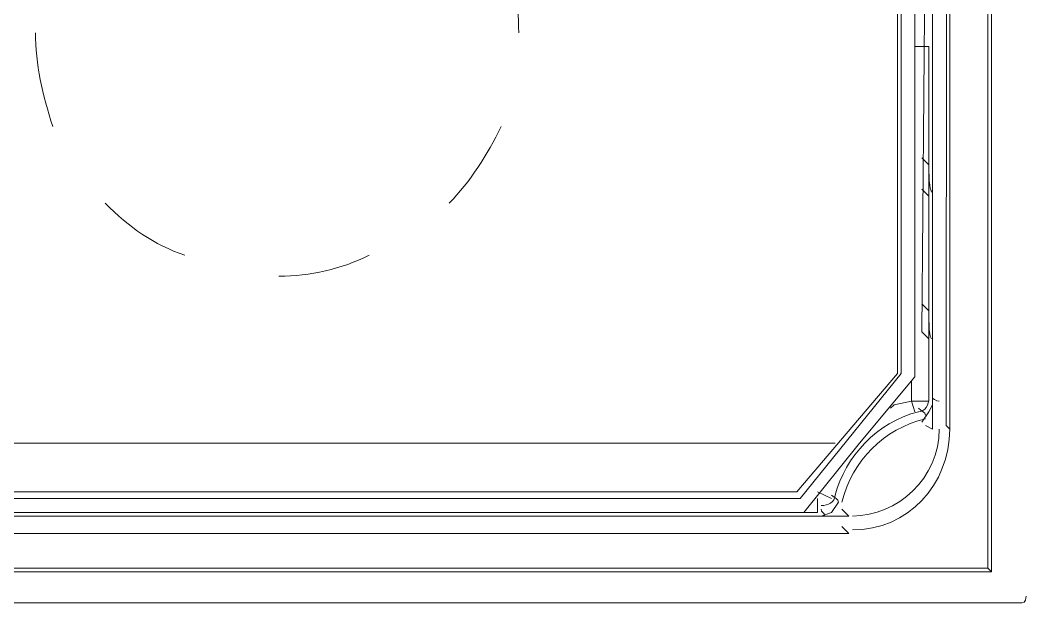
# Model space of a CAD drawing. Header units: metres. Extents: x 2999 to 3164, y 1641 to 1678.
# Drawn here: x 3006.2751 to 3006.722, y 1650.1422 to 1650.4024 of the extents above; entities that cross this region are included whole.
import ezdxf

# ---------------------------------------------------------------- set-up
doc = ezdxf.new("R2010")
doc.units = ezdxf.units.M

msp = doc.modelspace()

# ---------------------------------------------------------------- linework, layer by layer
at = {"color": 7, "linetype": 'Continuous', "lineweight": 20, "true_color": 0x000007}
for points in [[(3006.70721, 1652.5834), (3006.70721, 1650.15771), (3006.70721, 1650.15771)], [(3006.70877, 1652.57564), (3006.70877, 1650.15616), (3006.70877, 1650.15616)], [(3006.69014, 1650.21979), (3006.68859, 1650.22134), (3006.69014, 1652.46546), (3006.68859, 1652.46856)], [(3006.69014, 1650.21979), (3006.69014, 1652.46546), (3006.68238, 1652.45925), (3006.68238, 1650.21979)], [(3006.67462, 1650.24307), (3006.67462, 1650.6714), (3006.67462, 1650.6714)], [(3006.68083, 1650.26014), (3006.67773, 1650.26324), (3006.68083, 1650.63416)], [(3006.66842, 1650.24462), (3006.66842, 1650.51931), (3006.66842, 1650.51931)], [(3006.66686, 1650.24462), (3006.66686, 1650.51466), (3006.66686, 1650.51466)], [(3006.67462, 1650.3905), (3006.68083, 1650.3905), (3006.68083, 1650.3905)], [(3006.68083, 1650.33774), (3006.68083, 1650.3905), (3006.68083, 1650.3905)], [(3006.68083, 1650.3905), (3006.68083, 1650.2322), (3006.68083, 1650.2322)], [(3006.68083, 1650.33774), (3006.67773, 1650.34084), (3006.67773, 1650.34084)], [(3006.68083, 1650.32377), (3006.67773, 1650.32687), (3006.67773, 1650.32687)], [(3006.68083, 1650.27255), (3006.67773, 1650.27566), (3006.67773, 1650.27566)], [(3006.68083, 1650.26014), (3006.67773, 1650.26324), (3006.67773, 1650.26324)], [(3006.62186, 1650.19185), (3006.66686, 1650.24462), (3006.66686, 1650.24462)], [(3006.62341, 1650.18875), (3006.66842, 1650.24462), (3006.66842, 1650.24462)], [(3006.64979, 1650.21358), (3006.67462, 1650.24307), (3006.67462, 1650.24307)], [(3006.67307, 1650.2322), (3006.67307, 1650.24151), (3006.67307, 1650.24151)], [(3006.66376, 1650.2291), (3006.66531, 1650.23065), (3006.67307, 1650.2322)], [(3006.67462, 1650.22755), (3006.67307, 1650.2322), (3006.68083, 1650.2322)], [(3006.68238, 1650.23065), (3006.68083, 1650.22755), (3006.67773, 1650.22289)], [(3006.68238, 1650.23065), (3006.68238, 1650.21979), (3006.68238, 1650.21979)], [(3006.68238, 1650.21979), (3006.67928, 1650.22134), (3006.67928, 1650.22134)], [(3006.10816, 1650.18254), (3006.62496, 1650.18254), (3006.64979, 1650.21358)], [(3006.11437, 1650.21358), (3006.63893, 1650.21358), (3006.63893, 1650.21358)], [(3006.11437, 1650.19185), (3006.62186, 1650.19185), (3006.62186, 1650.19185)], [(3006.63117, 1650.19185), (3006.63738, 1650.18875), (3006.63738, 1650.18875)], [(3006.11282, 1650.18875), (3006.62341, 1650.18875), (3006.62341, 1650.18875)], [(3006.63117, 1650.18875), (3006.63117, 1650.18254), (3006.63117, 1650.18254)], [(3006.64048, 1650.1872), (3006.63738, 1650.18254), (3006.63272, 1650.18099)], [(3006.63117, 1650.18254), (3006.62496, 1650.18254), (3006.62496, 1650.18254)], [(3006.64514, 1650.18099), (3006.64203, 1650.18409), (3006.64203, 1650.18409)], [(3006.64514, 1650.18099), (3005.53239, 1650.18099), (3005.53239, 1650.18099)], [(3006.64514, 1650.18099), (3006.63272, 1650.18099), (3006.63272, 1650.18099)], [(3005.53239, 1650.17323), (3006.64514, 1650.17323), (3006.64203, 1650.17633)], [(3006.64514, 1650.17323), (3005.53239, 1650.17323), (3005.53239, 1650.17323)], [(3006.14696, 1650.15616), (3006.70877, 1650.15616), (3006.70721, 1650.15771), (3005.46876, 1650.15771)], [(3006.72118, 1650.14219), (3006.14696, 1650.14219), (3006.14696, 1650.14219)]]:
    msp.add_lwpolyline(points, dxfattribs=at)
for points in [[(3006.4977, 1650.39671), (3006.4977, 1650.41068), (3006.49615, 1650.42464), (3006.48994, 1650.43861)], [(3006.28198, 1650.39671), (3006.28198, 1650.38274), (3006.28508, 1650.36877), (3006.28974, 1650.35481)], [(3006.46666, 1650.32066), (3006.47597, 1650.32998), (3006.48373, 1650.34239), (3006.48994, 1650.35481)], [(3006.68083, 1650.33929), (3006.68083, 1650.33308), (3006.68083, 1650.32687), (3006.68238, 1650.32532)], [(3006.68238, 1650.27566), (3006.68238, 1650.30049), (3006.68238, 1650.32066), (3006.68238, 1650.32842)], [(3006.31302, 1650.32066), (3006.32388, 1650.3098), (3006.33475, 1650.30204), (3006.34871, 1650.29739)], [(3006.39062, 1650.28807), (3006.40458, 1650.28807), (3006.41855, 1650.29118), (3006.43097, 1650.29739)], [(3006.68083, 1650.27411), (3006.68083, 1650.26635), (3006.68083, 1650.26014), (3006.68238, 1650.26014)], [(3006.67617, 1650.22755), (3006.67928, 1650.22755), (3006.68083, 1650.23065), (3006.68083, 1650.23376)], [(3006.68549, 1650.2322), (3006.68393, 1650.2322), (3006.68238, 1650.23376), (3006.68238, 1650.23376)], [(3006.67617, 1650.22755), (3006.65755, 1650.22289), (3006.64358, 1650.20737), (3006.63893, 1650.1903)], [(3006.67928, 1650.226), (3006.67928, 1650.22755), (3006.67773, 1650.22755), (3006.67617, 1650.2291)], [(3006.67928, 1650.22444), (3006.66066, 1650.21979), (3006.64669, 1650.20582), (3006.64203, 1650.1872)], [(3006.64669, 1650.18099), (3006.66686, 1650.18099), (3006.68549, 1650.19806), (3006.68549, 1650.21979)], [(3006.64669, 1650.17478), (3006.67152, 1650.17478), (3006.69014, 1650.19496), (3006.69014, 1650.21979)], [(3006.64669, 1650.18099), (3006.66686, 1650.18099), (3006.68549, 1650.19806), (3006.68549, 1650.21979)], [(3006.64669, 1650.17478), (3006.67152, 1650.17478), (3006.69014, 1650.19496), (3006.69014, 1650.21979)], [(3006.63272, 1650.18564), (3006.63582, 1650.18564), (3006.63893, 1650.1872), (3006.63893, 1650.1903)], [(3006.63738, 1650.1903), (3006.63893, 1650.18875), (3006.64048, 1650.18875), (3006.64048, 1650.1872)], [(3006.63272, 1650.18409), (3006.63272, 1650.18254), (3006.63427, 1650.18254), (3006.63427, 1650.18099)], [(3006.72118, 1650.14219), (3006.72273, 1650.14219), (3006.72429, 1650.14219), (3006.72429, 1650.14529)]]:
    msp.add_open_spline(points, degree=3, dxfattribs=at)

doc.saveas('drawing.dxf')
